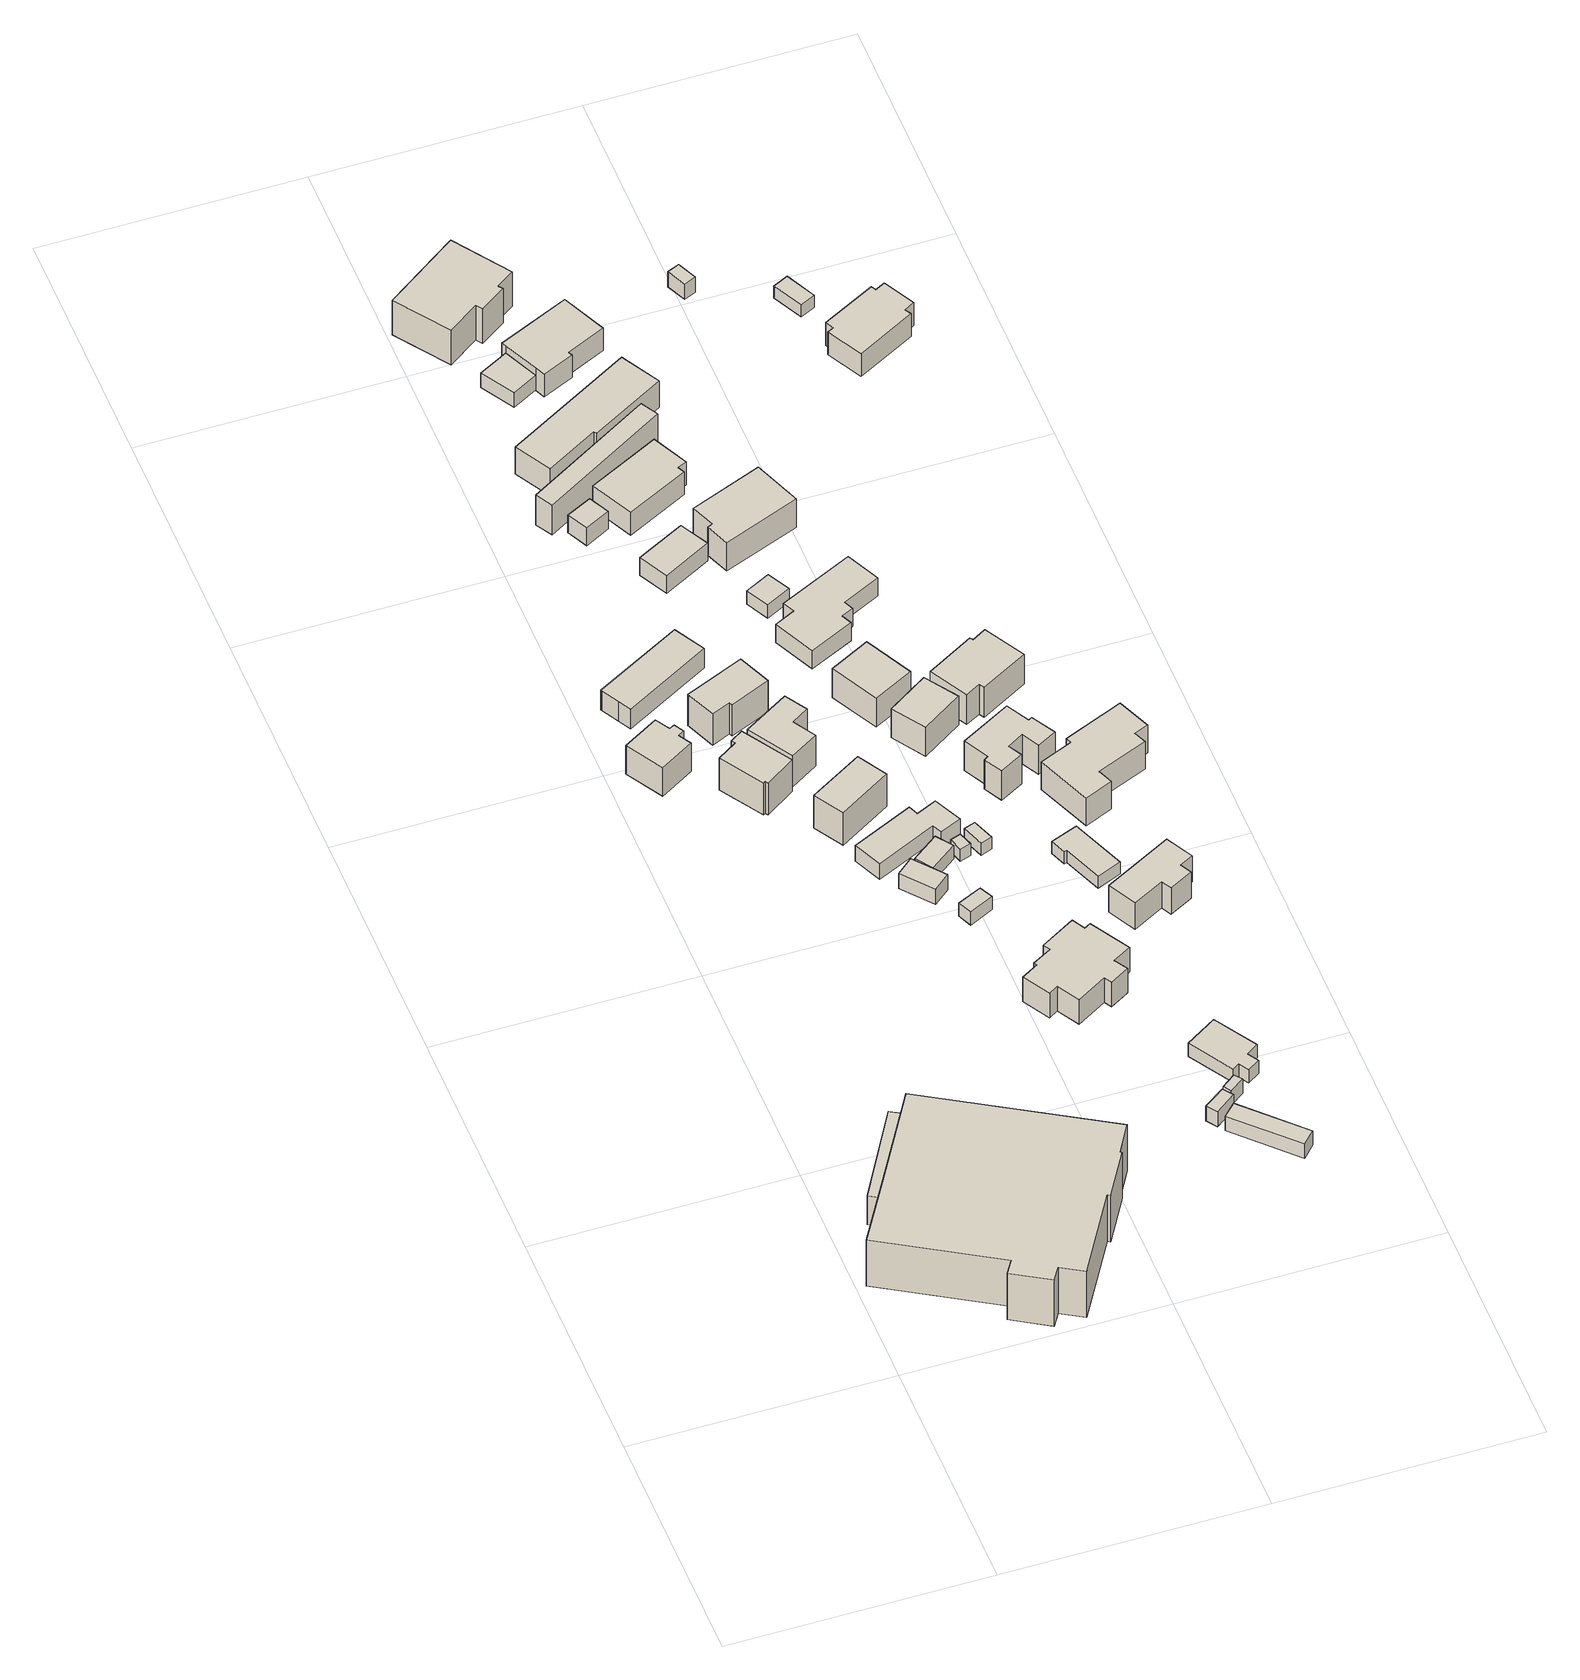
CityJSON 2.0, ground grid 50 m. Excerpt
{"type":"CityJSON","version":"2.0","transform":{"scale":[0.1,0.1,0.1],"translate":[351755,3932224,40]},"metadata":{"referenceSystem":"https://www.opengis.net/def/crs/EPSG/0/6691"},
"CityObjects":{
"building1":{"type":"Building","attributes":{"measuredHeight":9.5,"BuildingIDAttribute.prefecture":"14","BuildingIDAttribute.city":"14153","BuildingDetailAttribute.surveyYear":2015,"BuildingRiverFloodingRiskAttribute.description":"1","BuildingRiverFloodingRiskAttribute.rankOrg":"2","BuildingRiverFloodingRiskAttribute.depth":1.79,"BuildingRiverFloodingRiskAttribute.adminType":"2","BuildingRiverFloodingRiskAttribute.scale":"1","BuildingRiverFloodingRiskAttribute.duration":7.58},"geometry":[{"type":"Solid","lod":"1","boundaries":[[[[0,1,2,3]],[[2,4,5,3]],[[1,6,4,2]],[[0,7,6,1]],[[3,5,7,0]],[[4,6,7,5]]]]}]},
"building2":{"type":"Building","attributes":{"usage":"441","measuredHeight":13,"storeysAboveGround":3,"BuildingIDAttribute.prefecture":"14","BuildingIDAttribute.city":"14153","BuildingDetailAttribute.totalFloorArea":4307.82,"BuildingDetailAttribute.buildingFootprintArea":1435.94,"BuildingDetailAttribute.buildingStructureType":"610","BuildingDetailAttribute.buildingStructureOrgType":"2","BuildingDetailAttribute.orgUsage":"150","BuildingDetailAttribute.surveyYear":2015,"BuildingRiverFloodingRiskAttribute.description":"1","BuildingRiverFloodingRiskAttribute.rankOrg":"2","BuildingRiverFloodingRiskAttribute.depth":1.46,"BuildingRiverFloodingRiskAttribute.adminType":"2","BuildingRiverFloodingRiskAttribute.scale":"1","BuildingRiverFloodingRiskAttribute.duration":5.33},"geometry":[{"type":"Solid","lod":"1","boundaries":[[[[1,0,8,9,10,11,12,13,14,15,16,17,18,19]],[[18,20,21,19]],[[17,22,20,18]],[[16,23,22,17]],[[15,24,23,16]],[[14,25,24,15]],[[13,26,25,14]],[[12,27,26,13]],[[11,28,27,12]],[[10,29,28,11]],[[9,30,29,10]],[[8,31,30,9]],[[0,32,31,8]],[[1,33,32,0]],[[19,21,33,1]],[[20,22,23,24,25,26,27,28,29,30,31,32,33,21]]]]}]},
"building3":{"type":"Building","attributes":{"measuredHeight":5.1,"BuildingIDAttribute.prefecture":"14","BuildingIDAttribute.city":"14153","BuildingDetailAttribute.surveyYear":2015,"BuildingRiverFloodingRiskAttribute.description":"1","BuildingRiverFloodingRiskAttribute.rankOrg":"2","BuildingRiverFloodingRiskAttribute.depth":1.47,"BuildingRiverFloodingRiskAttribute.adminType":"2","BuildingRiverFloodingRiskAttribute.scale":"1","BuildingRiverFloodingRiskAttribute.duration":6.5},"geometry":[{"type":"Solid","lod":"1","boundaries":[[[[34,35,36,37]],[[36,38,39,37]],[[35,40,38,36]],[[34,41,40,35]],[[37,39,41,34]],[[38,40,41,39]]]]}]},
"building4":{"type":"Building","attributes":{"measuredHeight":8.2,"BuildingIDAttribute.prefecture":"14","BuildingIDAttribute.city":"14153","BuildingDetailAttribute.surveyYear":2015,"BuildingRiverFloodingRiskAttribute.description":"1","BuildingRiverFloodingRiskAttribute.rankOrg":"2","BuildingRiverFloodingRiskAttribute.depth":2.39,"BuildingRiverFloodingRiskAttribute.adminType":"2","BuildingRiverFloodingRiskAttribute.scale":"1","BuildingRiverFloodingRiskAttribute.duration":17.42},"geometry":[{"type":"Solid","lod":"1","boundaries":[[[[42,43,44,45,46,47,48,49]],[[48,50,51,49]],[[47,52,50,48]],[[46,53,52,47]],[[45,54,53,46]],[[44,55,54,45]],[[43,56,55,44]],[[42,57,56,43]],[[49,51,57,42]],[[50,52,53,54,55,56,57,51]]]]}]},
"building5":{"type":"Building","attributes":{"measuredHeight":5.8,"BuildingIDAttribute.prefecture":"14","BuildingIDAttribute.city":"14153","BuildingDetailAttribute.surveyYear":2015,"BuildingRiverFloodingRiskAttribute.description":"1","BuildingRiverFloodingRiskAttribute.rankOrg":"2","BuildingRiverFloodingRiskAttribute.depth":2.26,"BuildingRiverFloodingRiskAttribute.adminType":"2","BuildingRiverFloodingRiskAttribute.scale":"1","BuildingRiverFloodingRiskAttribute.duration":14.75},"geometry":[{"type":"Solid","lod":"1","boundaries":[[[[58,59,60,61,62,63]],[[62,64,65,63]],[[61,66,64,62]],[[60,67,66,61]],[[59,68,67,60]],[[58,69,68,59]],[[63,65,69,58]],[[64,66,67,68,69,65]]]]}]},
"building6":{"type":"Building","attributes":{"usage":"413","measuredHeight":8.8,"storeysAboveGround":1,"BuildingIDAttribute.prefecture":"14","BuildingIDAttribute.city":"14153","BuildingDetailAttribute.totalFloorArea":185.69,"BuildingDetailAttribute.buildingFootprintArea":185.69,"BuildingDetailAttribute.buildingStructureType":"601","BuildingDetailAttribute.buildingStructureOrgType":"1","BuildingDetailAttribute.orgUsage":"30","BuildingDetailAttribute.surveyYear":2015,"BuildingRiverFloodingRiskAttribute.description":"1","BuildingRiverFloodingRiskAttribute.rankOrg":"2","BuildingRiverFloodingRiskAttribute.depth":2.08,"BuildingRiverFloodingRiskAttribute.adminType":"2","BuildingRiverFloodingRiskAttribute.scale":"1","BuildingRiverFloodingRiskAttribute.duration":17.42},"geometry":[{"type":"Solid","lod":"1","boundaries":[[[[70,71,72,73,74,75,76,77]],[[76,78,79,77]],[[75,80,78,76]],[[74,81,80,75]],[[73,82,81,74]],[[72,83,82,73]],[[71,84,83,72]],[[70,85,84,71]],[[77,79,85,70]],[[78,80,81,82,83,84,85,79]]]]}]},
"building7":{"type":"Building","attributes":{"measuredHeight":8.9,"BuildingIDAttribute.prefecture":"14","BuildingIDAttribute.city":"14153","BuildingDetailAttribute.surveyYear":2015,"BuildingRiverFloodingRiskAttribute.description":"1","BuildingRiverFloodingRiskAttribute.rankOrg":"2","BuildingRiverFloodingRiskAttribute.depth":2.34,"BuildingRiverFloodingRiskAttribute.adminType":"2","BuildingRiverFloodingRiskAttribute.scale":"1","BuildingRiverFloodingRiskAttribute.duration":17.42},"geometry":[{"type":"Solid","lod":"1","boundaries":[[[[86,87,88,89,90,91]],[[90,92,93,91]],[[89,94,92,90]],[[88,95,94,89]],[[87,96,95,88]],[[86,97,96,87]],[[91,93,97,86]],[[92,94,95,96,97,93]]]]}]},
"building8":{"type":"Building","attributes":{"measuredHeight":8.8,"BuildingIDAttribute.prefecture":"14","BuildingIDAttribute.city":"14153","BuildingDetailAttribute.surveyYear":2015,"BuildingRiverFloodingRiskAttribute.description":"1","BuildingRiverFloodingRiskAttribute.rankOrg":"2","BuildingRiverFloodingRiskAttribute.depth":2,"BuildingRiverFloodingRiskAttribute.adminType":"2","BuildingRiverFloodingRiskAttribute.scale":"1","BuildingRiverFloodingRiskAttribute.duration":14.08},"geometry":[{"type":"Solid","lod":"1","boundaries":[[[[98,99,100,101,102,103]],[[102,104,105,103]],[[101,106,104,102]],[[100,107,106,101]],[[99,108,107,100]],[[98,109,108,99]],[[103,105,109,98]],[[104,106,107,108,109,105]]]]}]},
"building9":{"type":"Building","attributes":{"usage":"411","measuredHeight":9.6,"storeysAboveGround":2,"BuildingIDAttribute.prefecture":"14","BuildingIDAttribute.city":"14153","BuildingDetailAttribute.totalFloorArea":144.14,"BuildingDetailAttribute.buildingFootprintArea":72.07,"BuildingDetailAttribute.buildingStructureType":"601","BuildingDetailAttribute.buildingStructureOrgType":"1","BuildingDetailAttribute.orgUsage":"10","BuildingDetailAttribute.surveyYear":2015,"BuildingRiverFloodingRiskAttribute.description":"1","BuildingRiverFloodingRiskAttribute.rankOrg":"2","BuildingRiverFloodingRiskAttribute.depth":2.12,"BuildingRiverFloodingRiskAttribute.adminType":"2","BuildingRiverFloodingRiskAttribute.scale":"1","BuildingRiverFloodingRiskAttribute.duration":18.17},"geometry":[{"type":"Solid","lod":"1","boundaries":[[[[110,111,112,113]],[[112,114,115,113]],[[111,116,114,112]],[[110,117,116,111]],[[113,115,117,110]],[[114,116,117,115]]]]}]},
"building10":{"type":"Building","attributes":{"measuredHeight":4.4,"BuildingIDAttribute.prefecture":"14","BuildingIDAttribute.city":"14153","BuildingDetailAttribute.surveyYear":2015,"BuildingRiverFloodingRiskAttribute.description":"1","BuildingRiverFloodingRiskAttribute.rankOrg":"2","BuildingRiverFloodingRiskAttribute.depth":2.48,"BuildingRiverFloodingRiskAttribute.adminType":"2","BuildingRiverFloodingRiskAttribute.scale":"1","BuildingRiverFloodingRiskAttribute.duration":12.42},"geometry":[{"type":"Solid","lod":"1","boundaries":[[[[118,119,120,121]],[[120,122,123,121]],[[119,124,122,120]],[[118,125,124,119]],[[121,123,125,118]],[[122,124,125,123]]]]}]},
"building11":{"type":"Building","attributes":{"usage":"411","measuredHeight":4.4,"storeysAboveGround":2,"BuildingIDAttribute.prefecture":"14","BuildingIDAttribute.city":"14153","BuildingDetailAttribute.totalFloorArea":175.88,"BuildingDetailAttribute.buildingFootprintArea":87.94,"BuildingDetailAttribute.buildingStructureType":"601","BuildingDetailAttribute.buildingStructureOrgType":"1","BuildingDetailAttribute.orgUsage":"10","BuildingDetailAttribute.surveyYear":2015,"BuildingRiverFloodingRiskAttribute.description":"1","BuildingRiverFloodingRiskAttribute.rankOrg":"2","BuildingRiverFloodingRiskAttribute.depth":2.22,"BuildingRiverFloodingRiskAttribute.adminType":"2","BuildingRiverFloodingRiskAttribute.scale":"1","BuildingRiverFloodingRiskAttribute.duration":18.17},"geometry":[{"type":"Solid","lod":"1","boundaries":[[[[126,127,128,129,130,131,132,133]],[[132,134,135,133]],[[131,136,134,132]],[[130,137,136,131]],[[129,138,137,130]],[[128,139,138,129]],[[127,140,139,128]],[[126,141,140,127]],[[133,135,141,126]],[[134,136,137,138,139,140,141,135]]]]}]},
"building12":{"type":"Building","attributes":{"usage":"411","measuredHeight":4.8,"storeysAboveGround":2,"BuildingIDAttribute.prefecture":"14","BuildingIDAttribute.city":"14153","BuildingDetailAttribute.totalFloorArea":40.15,"BuildingDetailAttribute.buildingFootprintArea":20.07,"BuildingDetailAttribute.buildingStructureType":"601","BuildingDetailAttribute.buildingStructureOrgType":"1","BuildingDetailAttribute.orgUsage":"10","BuildingDetailAttribute.surveyYear":2015,"BuildingRiverFloodingRiskAttribute.description":"1","BuildingRiverFloodingRiskAttribute.rankOrg":"2","BuildingRiverFloodingRiskAttribute.depth":2.39,"BuildingRiverFloodingRiskAttribute.adminType":"2","BuildingRiverFloodingRiskAttribute.scale":"1","BuildingRiverFloodingRiskAttribute.duration":13.17},"geometry":[{"type":"Solid","lod":"1","boundaries":[[[[142,143,144,145]],[[144,146,147,145]],[[143,148,146,144]],[[142,149,148,143]],[[145,147,149,142]],[[146,148,149,147]]]]}]},
"building13":{"type":"Building","attributes":{"measuredHeight":3.5,"BuildingIDAttribute.prefecture":"14","BuildingIDAttribute.city":"14153","BuildingDetailAttribute.surveyYear":2015,"BuildingRiverFloodingRiskAttribute.description":"1","BuildingRiverFloodingRiskAttribute.rankOrg":"2","BuildingRiverFloodingRiskAttribute.depth":2.49,"BuildingRiverFloodingRiskAttribute.adminType":"2","BuildingRiverFloodingRiskAttribute.scale":"1","BuildingRiverFloodingRiskAttribute.duration":12.42},"geometry":[{"type":"Solid","lod":"1","boundaries":[[[[150,151,152,153]],[[152,154,155,153]],[[151,156,154,152]],[[150,157,156,151]],[[153,155,157,150]],[[154,156,157,155]]]]}]},
"building14":{"type":"Building","attributes":{"usage":"411","measuredHeight":4,"storeysAboveGround":1,"BuildingIDAttribute.prefecture":"14","BuildingIDAttribute.city":"14153","BuildingDetailAttribute.totalFloorArea":55.18,"BuildingDetailAttribute.buildingFootprintArea":55.18,"BuildingDetailAttribute.buildingStructureType":"610","BuildingDetailAttribute.buildingStructureOrgType":"2","BuildingDetailAttribute.orgUsage":"10","BuildingDetailAttribute.surveyYear":2015,"BuildingRiverFloodingRiskAttribute.description":"1","BuildingRiverFloodingRiskAttribute.rankOrg":"2","BuildingRiverFloodingRiskAttribute.depth":2.2,"BuildingRiverFloodingRiskAttribute.adminType":"2","BuildingRiverFloodingRiskAttribute.scale":"1","BuildingRiverFloodingRiskAttribute.duration":18.17},"geometry":[{"type":"Solid","lod":"1","boundaries":[[[[158,159,160,161]],[[160,162,163,161]],[[159,164,162,160]],[[158,165,164,159]],[[161,163,165,158]],[[162,164,165,163]]]]}]},
"building15":{"type":"Building","attributes":{"usage":"411","measuredHeight":7.8,"storeysAboveGround":1,"BuildingIDAttribute.prefecture":"14","BuildingIDAttribute.city":"14153","BuildingDetailAttribute.totalFloorArea":195.37,"BuildingDetailAttribute.buildingFootprintArea":195.37,"BuildingDetailAttribute.buildingStructureType":"601","BuildingDetailAttribute.buildingStructureOrgType":"1","BuildingDetailAttribute.orgUsage":"10","BuildingDetailAttribute.surveyYear":2015,"BuildingRiverFloodingRiskAttribute.description":"1","BuildingRiverFloodingRiskAttribute.rankOrg":"2","BuildingRiverFloodingRiskAttribute.depth":1.9,"BuildingRiverFloodingRiskAttribute.adminType":"2","BuildingRiverFloodingRiskAttribute.scale":"1","BuildingRiverFloodingRiskAttribute.duration":11.33},"geometry":[{"type":"Solid","lod":"1","boundaries":[[[[166,167,168,169,170,171,172,173,174,175,176,177,178,179,180,181]],[[180,182,183,181]],[[179,184,182,180]],[[178,185,184,179]],[[177,186,185,178]],[[176,187,186,177]],[[175,188,187,176]],[[174,189,188,175]],[[173,190,189,174]],[[172,191,190,173]],[[171,192,191,172]],[[170,193,192,171]],[[169,194,193,170]],[[168,195,194,169]],[[167,196,195,168]],[[166,197,196,167]],[[181,183,197,166]],[[182,184,185,186,187,188,189,190,191,192,193,194,195,196,197,183]]]]}]},
"building16":{"type":"Building","attributes":{"measuredHeight":4.4,"BuildingIDAttribute.prefecture":"14","BuildingIDAttribute.city":"14153","BuildingDetailAttribute.surveyYear":2015,"BuildingRiverFloodingRiskAttribute.description":"1","BuildingRiverFloodingRiskAttribute.rankOrg":"2","BuildingRiverFloodingRiskAttribute.depth":1.99,"BuildingRiverFloodingRiskAttribute.adminType":"2","BuildingRiverFloodingRiskAttribute.scale":"1","BuildingRiverFloodingRiskAttribute.duration":6.33},"geometry":[{"type":"Solid","lod":"1","boundaries":[[[[198,199,200,201]],[[200,202,203,201]],[[199,204,202,200]],[[198,205,204,199]],[[201,203,205,198]],[[202,204,205,203]]]]}]},
"building17":{"type":"Building","attributes":{"BuildingIDAttribute.prefecture":"14","BuildingIDAttribute.city":"14153","BuildingDetailAttribute.surveyYear":2015,"BuildingRiverFloodingRiskAttribute.description":"1","BuildingRiverFloodingRiskAttribute.rankOrg":"2","BuildingRiverFloodingRiskAttribute.depth":2.16,"BuildingRiverFloodingRiskAttribute.adminType":"2","BuildingRiverFloodingRiskAttribute.scale":"1","BuildingRiverFloodingRiskAttribute.duration":18.17},"geometry":[{"type":"Solid","lod":"1","boundaries":[[[[206,207,208,209]],[[208,210,211,209]],[[207,212,210,208]],[[206,213,212,207]],[[209,211,213,206]],[[210,212,213,211]]]]}]},
"building18":{"type":"Building","attributes":{"usage":"411","measuredHeight":4.9,"storeysAboveGround":2,"BuildingIDAttribute.prefecture":"14","BuildingIDAttribute.city":"14153","BuildingDetailAttribute.totalFloorArea":110.45,"BuildingDetailAttribute.buildingFootprintArea":55.23,"BuildingDetailAttribute.buildingStructureType":"601","BuildingDetailAttribute.buildingStructureOrgType":"1","BuildingDetailAttribute.orgUsage":"10","BuildingDetailAttribute.surveyYear":2015,"BuildingRiverFloodingRiskAttribute.description":"1","BuildingRiverFloodingRiskAttribute.rankOrg":"2","BuildingRiverFloodingRiskAttribute.depth":2.21,"BuildingRiverFloodingRiskAttribute.adminType":"2","BuildingRiverFloodingRiskAttribute.scale":"1","BuildingRiverFloodingRiskAttribute.duration":13.42},"geometry":[{"type":"Solid","lod":"1","boundaries":[[[[214,215,216,217]],[[216,218,219,217]],[[215,220,218,216]],[[214,221,220,215]],[[217,219,221,214]],[[218,220,221,219]]]]}]},
"building19":{"type":"Building","attributes":{"usage":"411","measuredHeight":7.9,"storeysAboveGround":1,"BuildingIDAttribute.prefecture":"14","BuildingIDAttribute.city":"14153","BuildingDetailAttribute.totalFloorArea":106.05,"BuildingDetailAttribute.buildingFootprintArea":106.05,"BuildingDetailAttribute.buildingStructureType":"601","BuildingDetailAttribute.buildingStructureOrgType":"1","BuildingDetailAttribute.orgUsage":"10","BuildingDetailAttribute.surveyYear":2015,"BuildingRiverFloodingRiskAttribute.description":"1","BuildingRiverFloodingRiskAttribute.rankOrg":"2","BuildingRiverFloodingRiskAttribute.depth":2.12,"BuildingRiverFloodingRiskAttribute.adminType":"2","BuildingRiverFloodingRiskAttribute.scale":"1","BuildingRiverFloodingRiskAttribute.duration":13.17},"geometry":[{"type":"Solid","lod":"1","boundaries":[[[[222,223,224,225]],[[224,226,227,225]],[[223,228,226,224]],[[222,229,228,223]],[[225,227,229,222]],[[226,228,229,227]]]]}]},
"building20":{"type":"Building","attributes":{"usage":"415","measuredHeight":4.7,"storeysAboveGround":2,"BuildingIDAttribute.prefecture":"14","BuildingIDAttribute.city":"14153","BuildingDetailAttribute.totalFloorArea":74.45,"BuildingDetailAttribute.buildingFootprintArea":37.23,"BuildingDetailAttribute.buildingStructureType":"601","BuildingDetailAttribute.buildingStructureOrgType":"1","BuildingDetailAttribute.orgUsage":"50","BuildingDetailAttribute.surveyYear":2015,"BuildingRiverFloodingRiskAttribute.description":"1","BuildingRiverFloodingRiskAttribute.rankOrg":"2","BuildingRiverFloodingRiskAttribute.depth":1.96,"BuildingRiverFloodingRiskAttribute.adminType":"2","BuildingRiverFloodingRiskAttribute.scale":"1","BuildingRiverFloodingRiskAttribute.duration":11.92},"geometry":[{"type":"Solid","lod":"1","boundaries":[[[[230,231,232,233]],[[232,234,235,233]],[[231,236,234,232]],[[230,237,236,231]],[[233,235,237,230]],[[234,236,237,235]]]]}]},
"building21":{"type":"Building","attributes":{"measuredHeight":4,"BuildingIDAttribute.prefecture":"14","BuildingIDAttribute.city":"14153","BuildingDetailAttribute.surveyYear":2015,"BuildingRiverFloodingRiskAttribute.description":"1","BuildingRiverFloodingRiskAttribute.rankOrg":"2","BuildingRiverFloodingRiskAttribute.depth":1.78,"BuildingRiverFloodingRiskAttribute.adminType":"2","BuildingRiverFloodingRiskAttribute.scale":"1","BuildingRiverFloodingRiskAttribute.duration":6.33},"geometry":[{"type":"Solid","lod":"1","boundaries":[[[[238,239,240,241]],[[240,242,243,241]],[[239,244,242,240]],[[238,245,244,239]],[[241,243,245,238]],[[242,244,245,243]]]]}]},
"building22":{"type":"Building","attributes":{"measuredHeight":3.9,"BuildingIDAttribute.prefecture":"14","BuildingIDAttribute.city":"14153","BuildingDetailAttribute.surveyYear":2015,"BuildingRiverFloodingRiskAttribute.description":"1","BuildingRiverFloodingRiskAttribute.rankOrg":"2","BuildingRiverFloodingRiskAttribute.depth":2.04,"BuildingRiverFloodingRiskAttribute.adminType":"2","BuildingRiverFloodingRiskAttribute.scale":"1","BuildingRiverFloodingRiskAttribute.duration":6.33},"geometry":[{"type":"Solid","lod":"1","boundaries":[[[[246,247,248,249]],[[248,250,251,249]],[[247,252,250,248]],[[246,253,252,247]],[[249,251,253,246]],[[250,252,253,251]]]]}]},
"building23":{"type":"Building","attributes":{"BuildingIDAttribute.prefecture":"14","BuildingIDAttribute.city":"14153","BuildingDetailAttribute.surveyYear":2015,"BuildingRiverFloodingRiskAttribute.description":"1","BuildingRiverFloodingRiskAttribute.rankOrg":"2","BuildingRiverFloodingRiskAttribute.depth":2.16,"BuildingRiverFloodingRiskAttribute.adminType":"2","BuildingRiverFloodingRiskAttribute.scale":"1","BuildingRiverFloodingRiskAttribute.duration":18.17},"geometry":[{"type":"Solid","lod":"1","boundaries":[[[[254,255,256,257]],[[256,258,259,257]],[[255,260,258,256]],[[254,261,260,255]],[[257,259,261,254]],[[258,260,261,259]]]]}]},
"building24":{"type":"Building","attributes":{"usage":"411","measuredHeight":11.3,"storeysAboveGround":2,"BuildingIDAttribute.prefecture":"14","BuildingIDAttribute.city":"14153","BuildingDetailAttribute.totalFloorArea":379.7,"BuildingDetailAttribute.buildingFootprintArea":189.85,"BuildingDetailAttribute.buildingStructureType":"601","BuildingDetailAttribute.buildingStructureOrgType":"1","BuildingDetailAttribute.orgUsage":"10","BuildingDetailAttribute.surveyYear":2015,"BuildingRiverFloodingRiskAttribute.description":"1","BuildingRiverFloodingRiskAttribute.rankOrg":"2","BuildingRiverFloodingRiskAttribute.depth":1.53,"BuildingRiverFloodingRiskAttribute.adminType":"2","BuildingRiverFloodingRiskAttribute.scale":"1","BuildingRiverFloodingRiskAttribute.duration":9.58},"geometry":[{"type":"Solid","lod":"1","boundaries":[[[[262,263,264,265,266,267,268,269]],[[268,270,271,269]],[[267,272,270,268]],[[266,273,272,267]],[[265,274,273,266]],[[264,275,274,265]],[[263,276,275,264]],[[262,277,276,263]],[[269,271,277,262]],[[270,272,273,274,275,276,277,271]]]]}]},
"building25":{"type":"Building","attributes":{"usage":"411","measuredHeight":6.7,"storeysAboveGround":2,"BuildingIDAttribute.prefecture":"14","BuildingIDAttribute.city":"14153","BuildingDetailAttribute.totalFloorArea":226.34,"BuildingDetailAttribute.buildingFootprintArea":113.17,"BuildingDetailAttribute.buildingStructureType":"601","BuildingDetailAttribute.buildingStructureOrgType":"1","BuildingDetailAttribute.orgUsage":"10","BuildingDetailAttribute.surveyYear":2015,"BuildingRiverFloodingRiskAttribute.description":"1","BuildingRiverFloodingRiskAttribute.rankOrg":"2","BuildingRiverFloodingRiskAttribute.depth":2.2,"BuildingRiverFloodingRiskAttribute.adminType":"2","BuildingRiverFloodingRiskAttribute.scale":"1","BuildingRiverFloodingRiskAttribute.duration":13.17},"geometry":[{"type":"Solid","lod":"1","boundaries":[[[[278,279,280,281,282,283]],[[282,284,285,283]],[[281,286,284,282]],[[280,287,286,281]],[[279,288,287,280]],[[278,289,288,279]],[[283,285,289,278]],[[284,286,287,288,289,285]]]]}]},
"building26":{"type":"Building","attributes":{"usage":"411","measuredHeight":7.4,"storeysAboveGround":2,"BuildingIDAttribute.prefecture":"14","BuildingIDAttribute.city":"14153","BuildingDetailAttribute.totalFloorArea":388.9,"BuildingDetailAttribute.buildingFootprintArea":194.45,"BuildingDetailAttribute.buildingStructureType":"601","BuildingDetailAttribute.buildingStructureOrgType":"1","BuildingDetailAttribute.orgUsage":"10","BuildingDetailAttribute.surveyYear":2015,"BuildingRiverFloodingRiskAttribute.description":"1","BuildingRiverFloodingRiskAttribute.rankOrg":"2","BuildingRiverFloodingRiskAttribute.depth":2.09,"BuildingRiverFloodingRiskAttribute.adminType":"2","BuildingRiverFloodingRiskAttribute.scale":"1","BuildingRiverFloodingRiskAttribute.duration":13.17},"geometry":[{"type":"Solid","lod":"1","boundaries":[[[[290,291,292,293,294,295]],[[294,296,297,295]],[[293,298,296,294]],[[292,299,298,293]],[[291,300,299,292]],[[290,301,300,291]],[[295,297,301,290]],[[296,298,299,300,301,297]]]]}]},
"building27":{"type":"Building","attributes":{"usage":"411","measuredHeight":4.1,"storeysAboveGround":1,"BuildingIDAttribute.prefecture":"14","BuildingIDAttribute.city":"14153","BuildingDetailAttribute.totalFloorArea":75.17,"BuildingDetailAttribute.buildingFootprintArea":75.17,"BuildingDetailAttribute.buildingStructureType":"601","BuildingDetailAttribute.buildingStructureOrgType":"1","BuildingDetailAttribute.orgUsage":"10","BuildingDetailAttribute.surveyYear":2015,"BuildingRiverFloodingRiskAttribute.description":"1","BuildingRiverFloodingRiskAttribute.rankOrg":"2","BuildingRiverFloodingRiskAttribute.depth":2.05,"BuildingRiverFloodingRiskAttribute.adminType":"2","BuildingRiverFloodingRiskAttribute.scale":"1","BuildingRiverFloodingRiskAttribute.duration":6.33},"geometry":[{"type":"Solid","lod":"1","boundaries":[[[[302,303,304,305,306,307,308,309]],[[308,310,311,309]],[[307,312,310,308]],[[306,313,312,307]],[[305,314,313,306]],[[304,315,314,305]],[[303,316,315,304]],[[302,317,316,303]],[[309,311,317,302]],[[310,312,313,314,315,316,317,311]]]]}]},
"building28":{"type":"Building","attributes":{"measuredHeight":3.5,"BuildingIDAttribute.prefecture":"14","BuildingIDAttribute.city":"14153","BuildingDetailAttribute.surveyYear":2015,"BuildingRiverFloodingRiskAttribute.description":"1","BuildingRiverFloodingRiskAttribute.rankOrg":"2","BuildingRiverFloodingRiskAttribute.depth":1.89,"BuildingRiverFloodingRiskAttribute.adminType":"2","BuildingRiverFloodingRiskAttribute.scale":"1","BuildingRiverFloodingRiskAttribute.duration":9.83},"geometry":[{"type":"Solid","lod":"1","boundaries":[[[[318,319,320,321]],[[320,322,323,321]],[[319,324,322,320]],[[318,325,324,319]],[[321,323,325,318]],[[322,324,325,323]]]]}]},
"building29":{"type":"Building","attributes":{"usage":"411","measuredHeight":8.5,"storeysAboveGround":2,"BuildingIDAttribute.prefecture":"14","BuildingIDAttribute.city":"14153","BuildingDetailAttribute.totalFloorArea":150.3,"BuildingDetailAttribute.buildingFootprintArea":75.15,"BuildingDetailAttribute.buildingStructureType":"601","BuildingDetailAttribute.buildingStructureOrgType":"1","BuildingDetailAttribute.orgUsage":"10","BuildingDetailAttribute.surveyYear":2015,"BuildingRiverFloodingRiskAttribute.description":"1","BuildingRiverFloodingRiskAttribute.rankOrg":"2","BuildingRiverFloodingRiskAttribute.depth":2.03,"BuildingRiverFloodingRiskAttribute.adminType":"2","BuildingRiverFloodingRiskAttribute.scale":"1","BuildingRiverFloodingRiskAttribute.duration":14.08},"geometry":[{"type":"Solid","lod":"1","boundaries":[[[[326,327,328,329]],[[328,330,331,329]],[[327,332,330,328]],[[326,333,332,327]],[[329,331,333,326]],[[330,332,333,331]]]]}]},
"building30":{"type":"Building","attributes":{"usage":"411","measuredHeight":7.6,"storeysAboveGround":1,"BuildingIDAttribute.prefecture":"14","BuildingIDAttribute.city":"14153","BuildingDetailAttribute.totalFloorArea":69.26,"BuildingDetailAttribute.buildingFootprintArea":69.26,"BuildingDetailAttribute.buildingStructureType":"601","BuildingDetailAttribute.buildingStructureOrgType":"1","BuildingDetailAttribute.orgUsage":"10","BuildingDetailAttribute.surveyYear":2015,"BuildingRiverFloodingRiskAttribute.description":"1","BuildingRiverFloodingRiskAttribute.rankOrg":"2","BuildingRiverFloodingRiskAttribute.depth":1.71,"BuildingRiverFloodingRiskAttribute.adminType":"2","BuildingRiverFloodingRiskAttribute.scale":"1","BuildingRiverFloodingRiskAttribute.duration":14.08},"geometry":[{"type":"Solid","lod":"1","boundaries":[[[[334,335,336,337]],[[336,338,339,337]],[[335,340,338,336]],[[334,341,340,335]],[[337,339,341,334]],[[338,340,341,339]]]]}]},
"building31":{"type":"Building","attributes":{"usage":"415","measuredHeight":8.4,"storeysAboveGround":2,"BuildingIDAttribute.prefecture":"14","BuildingIDAttribute.city":"14153","BuildingDetailAttribute.totalFloorArea":247.24,"BuildingDetailAttribute.buildingFootprintArea":123.62,"BuildingDetailAttribute.buildingStructureType":"601","BuildingDetailAttribute.buildingStructureOrgType":"1","BuildingDetailAttribute.orgUsage":"50","BuildingDetailAttribute.surveyYear":2015,"BuildingRiverFloodingRiskAttribute.description":"1","BuildingRiverFloodingRiskAttribute.rankOrg":"2","BuildingRiverFloodingRiskAttribute.depth":1.97,"BuildingRiverFloodingRiskAttribute.adminType":"2","BuildingRiverFloodingRiskAttribute.scale":"1","BuildingRiverFloodingRiskAttribute.duration":11.92},"geometry":[{"type":"Solid","lod":"1","boundaries":[[[[342,343,344,345,346,347,348,349]],[[348,350,351,349]],[[347,352,350,348]],[[346,353,352,347]],[[345,354,353,346]],[[344,355,354,345]],[[343,356,355,344]],[[342,357,356,343]],[[349,351,357,342]],[[350,352,353,354,355,356,357,351]]]]}]},
"building32":{"type":"Building","attributes":{"usage":"411","measuredHeight":8,"storeysAboveGround":2,"BuildingIDAttribute.prefecture":"14","BuildingIDAttribute.city":"14153","BuildingDetailAttribute.totalFloorArea":300.3,"BuildingDetailAttribute.buildingFootprintArea":150.15,"BuildingDetailAttribute.buildingStructureType":"601","BuildingDetailAttribute.buildingStructureOrgType":"1","BuildingDetailAttribute.orgUsage":"10","BuildingDetailAttribute.surveyYear":2015,"BuildingRiverFloodingRiskAttribute.description":"1","BuildingRiverFloodingRiskAttribute.rankOrg":"2","BuildingRiverFloodingRiskAttribute.depth":1.8,"BuildingRiverFloodingRiskAttribute.adminType":"2","BuildingRiverFloodingRiskAttribute.scale":"1","BuildingRiverFloodingRiskAttribute.duration":9.83},"geometry":[{"type":"Solid","lod":"1","boundaries":[[[[358,359,360,361,362,363,364,365,366,367]],[[366,368,369,367]],[[365,370,368,366]],[[364,371,370,365]],[[363,372,371,364]],[[362,373,372,363]],[[361,374,373,362]],[[360,375,374,361]],[[359,376,375,360]],[[358,377,376,359]],[[367,369,377,358]],[[368,370,371,372,373,374,375,376,377,369]]]]}]},
"building33":{"type":"Building","attributes":{"usage":"411","measuredHeight":8.3,"storeysAboveGround":2,"BuildingIDAttribute.prefecture":"14","BuildingIDAttribute.city":"14153","BuildingDetailAttribute.totalFloorArea":257.16,"BuildingDetailAttribute.buildingFootprintArea":128.58,"BuildingDetailAttribute.buildingStructureType":"601","BuildingDetailAttribute.buildingStructureOrgType":"1","BuildingDetailAttribute.orgUsage":"10","BuildingDetailAttribute.surveyYear":2015,"BuildingRiverFloodingRiskAttribute.description":"1","BuildingRiverFloodingRiskAttribute.rankOrg":"2","BuildingRiverFloodingRiskAttribute.depth":2,"BuildingRiverFloodingRiskAttribute.adminType":"2","BuildingRiverFloodingRiskAttribute.scale":"1","BuildingRiverFloodingRiskAttribute.duration":11.75},"geometry":[{"type":"Solid","lod":"1","boundaries":[[[[378,379,380,381,382,383]],[[382,384,385,383]],[[381,386,384,382]],[[380,387,386,381]],[[379,388,387,380]],[[378,389,388,379]],[[383,385,389,378]],[[384,386,387,388,389,385]]]]}]},
"building34":{"type":"Building","attributes":{"usage":"411","storeysAboveGround":1,"BuildingIDAttribute.prefecture":"14","BuildingIDAttribute.city":"14153","BuildingDetailAttribute.totalFloorArea":46.33,"BuildingDetailAttribute.buildingFootprintArea":46.33,"BuildingDetailAttribute.buildingStructureType":"601","BuildingDetailAttribute.buildingStructureOrgType":"1","BuildingDetailAttribute.orgUsage":"10","BuildingDetailAttribute.surveyYear":2015,"BuildingRiverFloodingRiskAttribute.description":"1","BuildingRiverFloodingRiskAttribute.rankOrg":"2","BuildingRiverFloodingRiskAttribute.depth":2.13,"BuildingRiverFloodingRiskAttribute.adminType":"2","BuildingRiverFloodingRiskAttribute.scale":"1","BuildingRiverFloodingRiskAttribute.duration":9.92},"geometry":[{"type":"Solid","lod":"1","boundaries":[[[[390,391,392,393,394,395]],[[394,396,397,395]],[[393,398,396,394]],[[392,399,398,393]],[[391,400,399,392]],[[390,401,400,391]],[[395,397,401,390]],[[396,398,399,400,401,397]]]]}]},
"building35":{"type":"Building","attributes":{"usage":"411","measuredHeight":7.8,"storeysAboveGround":2,"BuildingIDAttribute.prefecture":"14","BuildingIDAttribute.city":"14153","BuildingDetailAttribute.totalFloorArea":220.25,"BuildingDetailAttribute.buildingFootprintArea":110.13,"BuildingDetailAttribute.buildingStructureType":"601","BuildingDetailAttribute.buildingStructureOrgType":"1","BuildingDetailAttribute.orgUsage":"10","BuildingDetailAttribute.surveyYear":2015,"BuildingRiverFloodingRiskAttribute.description":"1","BuildingRiverFloodingRiskAttribute.rankOrg":"2","BuildingRiverFloodingRiskAttribute.depth":1.62,"BuildingRiverFloodingRiskAttribute.adminType":"2","BuildingRiverFloodingRiskAttribute.scale":"1","BuildingRiverFloodingRiskAttribute.duration":14.25},"geometry":[{"type":"Solid","lod":"1","boundaries":[[[[402,403,404,405,406,407,408,409,410,411,412,413]],[[412,414,415,413]],[[411,416,414,412]],[[410,417,416,411]],[[409,418,417,410]],[[408,419,418,409]],[[407,420,419,408]],[[406,421,420,407]],[[405,422,421,406]],[[404,423,422,405]],[[403,424,423,404]],[[402,425,424,403]],[[413,415,425,402]],[[414,416,417,418,419,420,421,422,423,424,425,415]]]]}]},
"building36":{"type":"Building","attributes":{"usage":"411","measuredHeight":7.4,"storeysAboveGround":2,"BuildingIDAttribute.prefecture":"14","BuildingIDAttribute.city":"14153","BuildingDetailAttribute.totalFloorArea":170.78,"BuildingDetailAttribute.buildingFootprintArea":85.39,"BuildingDetailAttribute.buildingStructureType":"601","BuildingDetailAttribute.buildingStructureOrgType":"1","BuildingDetailAttribute.orgUsage":"10","BuildingDetailAttribute.surveyYear":2015,"BuildingRiverFloodingRiskAttribute.description":"1","BuildingRiverFloodingRiskAttribute.rankOrg":"2","BuildingRiverFloodingRiskAttribute.depth":2.15,"BuildingRiverFloodingRiskAttribute.adminType":"2","BuildingRiverFloodingRiskAttribute.scale":"1","BuildingRiverFloodingRiskAttribute.duration":9.92},"geometry":[{"type":"Solid","lod":"1","boundaries":[[[[426,427,428,429,430,431,432,433]],[[432,434,435,433]],[[431,436,434,432]],[[430,437,436,431]],[[429,438,437,430]],[[428,439,438,429]],[[427,440,439,428]],[[426,441,440,427]],[[433,435,441,426]],[[434,436,437,438,439,440,441,435]]]]}]},
"building37":{"type":"Building","attributes":{"usage":"411","measuredHeight":8.8,"storeysAboveGround":1,"BuildingIDAttribute.prefecture":"14","BuildingIDAttribute.city":"14153","BuildingDetailAttribute.totalFloorArea":124.73,"BuildingDetailAttribute.buildingFootprintArea":124.73,"BuildingDetailAttribute.buildingStructureType":"601","BuildingDetailAttribute.buildingStructureOrgType":"1","BuildingDetailAttribute.orgUsage":"10","BuildingDetailAttribute.surveyYear":2015,"BuildingRiverFloodingRiskAttribute.description":"1","BuildingRiverFloodingRiskAttribute.rankOrg":"2","BuildingRiverFloodingRiskAttribute.depth":1.67,"BuildingRiverFloodingRiskAttribute.adminType":"2","BuildingRiverFloodingRiskAttribute.scale":"1","BuildingRiverFloodingRiskAttribute.duration":11.17},"geometry":[{"type":"Solid","lod":"1","boundaries":[[[[442,443,444,445,446,447,448,449]],[[448,450,451,449]],[[447,452,450,448]],[[446,453,452,447]],[[445,454,453,446]],[[444,455,454,445]],[[443,456,455,444]],[[442,457,456,443]],[[449,451,457,442]],[[450,452,453,454,455,456,457,451]]]]}]},
"building38":{"type":"Building","attributes":{"usage":"411","measuredHeight":8.1,"storeysAboveGround":2,"BuildingIDAttribute.prefecture":"14","BuildingIDAttribute.city":"14153","BuildingDetailAttribute.totalFloorArea":314.93,"BuildingDetailAttribute.buildingFootprintArea":157.47,"BuildingDetailAttribute.buildingStructureType":"601","BuildingDetailAttribute.buildingStructureOrgType":"1","BuildingDetailAttribute.orgUsage":"10","BuildingDetailAttribute.surveyYear":2015,"BuildingRiverFloodingRiskAttribute.description":"1","BuildingRiverFloodingRiskAttribute.rankOrg":"2","BuildingRiverFloodingRiskAttribute.depth":2,"BuildingRiverFloodingRiskAttribute.adminType":"2","BuildingRiverFloodingRiskAttribute.scale":"1","BuildingRiverFloodingRiskAttribute.duration":14.25},"geometry":[{"type":"Solid","lod":"1","boundaries":[[[[458,459,460,461,462,463,464,465,466,467]],[[466,468,469,467]],[[465,470,468,466]],[[464,471,470,465]],[[463,472,471,464]],[[462,473,472,463]],[[461,474,473,462]],[[460,475,474,461]],[[459,476,475,460]],[[458,477,476,459]],[[467,469,477,458]],[[468,470,471,472,473,474,475,476,477,469]]]]}]},
"building39":{"type":"Building","attributes":{"measuredHeight":4.1,"BuildingIDAttribute.prefecture":"14","BuildingIDAttribute.city":"14153","BuildingDetailAttribute.surveyYear":2015,"BuildingRiverFloodingRiskAttribute.description":"1","BuildingRiverFloodingRiskAttribute.rankOrg":"2","BuildingRiverFloodingRiskAttribute.depth":1.98,"BuildingRiverFloodingRiskAttribute.adminType":"2","BuildingRiverFloodingRiskAttribute.scale":"1","BuildingRiverFloodingRiskAttribute.duration":12.42},"geometry":[{"type":"Solid","lod":"1","boundaries":[[[[478,479,480,481]],[[480,482,483,481]],[[479,484,482,480]],[[478,485,484,479]],[[481,483,485,478]],[[482,484,485,483]]]]}]},
"building40":{"type":"Building","attributes":{"BuildingIDAttribute.prefecture":"14","BuildingIDAttribute.city":"14153","BuildingDetailAttribute.surveyYear":2015,"BuildingRiverFloodingRiskAttribute.description":"1","BuildingRiverFloodingRiskAttribute.rankOrg":"2","BuildingRiverFloodingRiskAttribute.depth":2.1,"BuildingRiverFloodingRiskAttribute.adminType":"2","BuildingRiverFloodingRiskAttribute.scale":"1","BuildingRiverFloodingRiskAttribute.duration":11.58},"geometry":[{"type":"Solid","lod":"1","boundaries":[[[[486,487,488,489]],[[488,490,491,489]],[[487,492,490,488]],[[486,493,492,487]],[[489,491,493,486]],[[490,492,493,491]]]]}]},
"building41":{"type":"Building","attributes":{"usage":"411","measuredHeight":8.6,"storeysAboveGround":2,"BuildingIDAttribute.prefecture":"14","BuildingIDAttribute.city":"14153","BuildingDetailAttribute.totalFloorArea":223.82,"BuildingDetailAttribute.buildingFootprintArea":111.91,"BuildingDetailAttribute.buildingStructureType":"601","BuildingDetailAttribute.buildingStructureOrgType":"1","BuildingDetailAttribute.orgUsage":"10","BuildingDetailAttribute.surveyYear":2015,"BuildingRiverFloodingRiskAttribute.description":"1","BuildingRiverFloodingRiskAttribute.rankOrg":"2","BuildingRiverFloodingRiskAttribute.depth":1.88,"BuildingRiverFloodingRiskAttribute.adminType":"2","BuildingRiverFloodingRiskAttribute.scale":"1","BuildingRiverFloodingRiskAttribute.duration":11.58},"geometry":[{"type":"Solid","lod":"1","boundaries":[[[[494,495,496,497,498,499,500,501,502,503]],[[502,504,505,503]],[[501,506,504,502]],[[500,507,506,501]],[[499,508,507,500]],[[498,509,508,499]],[[497,510,509,498]],[[496,511,510,497]],[[495,512,511,496]],[[494,513,512,495]],[[503,505,513,494]],[[504,506,507,508,509,510,511,512,513,505]]]]}]}
},
"vertices":[
[193,505,17],[90,331,17],[66,344,17],[167,520,17],[66,344,88],[167,520,88],[90,331,88],[193,505,88],
[196,510,17],[528,313,17],[495,257,17],[498,254,17],[445,165,17],[440,168,17],[346,11,17],[303,36,17],[287,10,17],[216,52,17],[233,79,17],[16,208,17],[233,79,132],[16,208,132],[216,52,132],[287,10,132],[303,36,132],[346,11,132],[440,168,132],[445,165,132],[498,254,132],[495,257,132],[528,313,132],[196,510,132],[193,505,132],[90,331,132],
[345,440,19],[305,462,19],[316,482,19],[357,461,19],[316,482,67],[357,461,67],[305,462,67],[345,440,67],
[37,1489,10],[105,1529,10],[121,1502,10],[131,1507,10],[142,1488,10],[130,1481,10],[144,1457,10],[79,1418,10],[144,1457,81],[79,1418,81],[130,1481,81],[142,1488,81],[131,1507,81],[121,1502,81],[105,1529,81],[37,1489,81],
[247,1677,12],[80,1584,12],[66,1609,12],[48,1642,12],[47,1644,12],[214,1736,12],[47,1644,61],[214,1736,61],[48,1642,61],[66,1609,61],[80,1584,61],[247,1677,61],
[175,1401,9],[213,1425,9],[208,1432,9],[233,1448,9],[292,1355,9],[234,1317,9],[231,1322,9],[227,1319,9],[231,1322,88],[227,1319,88],[234,1317,88],[292,1355,88],[233,1448,88],[208,1432,88],[213,1425,88],[175,1401,88],
[238,1510,12],[235,1516,12],[199,1501,12],[175,1559,12],[288,1607,12],[315,1543,12],[288,1607,90],[315,1543,90],[175,1559,90],[199,1501,90],[235,1516,90],[238,1510,90],
[243,1447,12],[330,1500,12],[356,1458,12],[323,1438,12],[349,1395,12],[295,1362,12],[349,1395,89],[295,1362,89],[323,1438,89],[356,1458,89],[330,1500,89],[243,1447,89],
[297,1261,10],[399,1322,10],[432,1266,10],[331,1205,10],[432,1266,91],[331,1205,91],[399,1322,91],[297,1261,91],
[465,1049,7],[434,1023,7],[387,1080,7],[418,1106,7],[387,1080,45],[418,1106,45],[434,1023,45],[465,1049,45],
[464,1200,8],[503,1218,8],[529,1163,8],[488,1145,8],[479,1163,8],[363,1110,8],[338,1165,8],[456,1219,8],[338,1165,47],[456,1219,47],[363,1110,47],[479,1163,47],[488,1145,47],[529,1163,47],[503,1218,47],[464,1200,47],
[135,2057,11],[183,2081,11],[203,2042,11],[155,2017,11],[203,2042,55],[155,2017,55],[183,2081,55],[135,2057,55],
[521,979,7],[474,957,7],[462,984,7],[508,1005,7],[462,984,40],[508,1005,40],[474,957,40],[521,979,40],
[499,1113,8],[448,1075,8],[425,1106,8],[476,1144,8],[425,1106,42],[476,1144,42],[448,1075,42],[499,1113,42],
[657,738,11],[672,713,11],[635,691,11],[627,705,11],[569,671,11],[544,713,11],[526,702,11],[496,754,11],[528,773,11],[525,779,11],[562,800,11],[554,813,11],[621,852,11],[635,827,11],[647,834,11],[692,758,11],[647,834,72],[692,758,72],[635,827,72],[621,852,72],[554,813,72],[562,800,72],[525,779,72],[528,773,72],[496,754,72],[526,702,72],[544,713,72],[569,671,72],[627,705,72],[635,691,72],[672,713,72],[657,738,72],
[750,391,13],[710,362,13],[696,382,13],[736,410,13],[696,382,50],[736,410,50],[710,362,50],[750,391,50],
[519,1136,10],[528,1109,10],[507,1102,10],[499,1129,10],[507,1102,40],[499,1129,40],[528,1109,40],[519,1136,40],
[338,1914,11],[246,1865,11],[217,1921,11],[309,1969,11],[217,1921,55],[309,1969,55],[246,1865,55],[338,1914,55],
[108,2061,11],[89,2093,11],[332,2236,11],[351,2203,11],[332,2236,85],[351,2203,85],[89,2093,85],[108,2061,85],
[196,2390,14],[147,2363,14],[109,2427,14],[165,2457,14],[109,2427,50],[165,2457,50],[147,2363,50],[196,2390,50],
[719,349,13],[743,373,13],[849,266,13],[825,241,13],[849,266,49],[825,241,49],[743,373,49],[719,349,49],
[766,435,13],[777,421,13],[749,401,13],[739,415,13],[749,401,50],[739,415,50],[777,421,50],[766,435,50],
[545,1101,12],[529,1144,12],[551,1152,12],[567,1109,12],[551,1152,42],[567,1109,42],[529,1144,42],[545,1101,42],
[150,2695,14],[224,2589,14],[190,2565,14],[196,2557,14],[147,2523,14],[138,2535,14],[79,2494,14],[8,2595,14],[79,2494,100],[8,2595,100],[138,2535,100],[147,2523,100],[196,2557,100],[190,2565,100],[224,2589,100],[150,2695,100],
[353,2074,11],[234,2015,11],[194,2096,11],[330,2164,11],[364,2095,11],[346,2087,11],[364,2095,68],[346,2087,68],[330,2164,68],[194,2096,68],[234,2015,68],[353,2074,68],
[339,2354,13],[381,2280,13],[238,2199,13],[235,2204,13],[135,2147,13],[96,2216,13],[135,2147,80],[96,2216,80],[235,2204,80],[238,2199,80],[381,2280,80],[339,2354,80],
[719,536,12],[779,574,12],[829,493,12],[806,478,12],[819,457,12],[795,442,12],[784,460,12],[771,452,12],[784,460,45],[771,452,45],[795,442,45],[819,457,45],[806,478,45],[829,493,45],[779,574,45],[719,536,45],
[365,1792,15],[413,1816,15],[436,1772,15],[388,1748,15],[436,1772,48],[388,1748,48],[413,1816,48],[365,1792,48],
[476,1444,15],[429,1535,15],[506,1575,15],[553,1483,15],[506,1575,87],[553,1483,87],[429,1535,87],[476,1444,87],
[570,1463,15],[611,1401,15],[533,1350,15],[492,1412,15],[533,1350,87],[492,1412,87],[611,1401,87],[570,1463,87],
[297,2526,12],[336,2440,12],[261,2406,12],[265,2398,12],[204,2371,12],[196,2390,12],[165,2457,12],[161,2465,12],[165,2457,68],[161,2465,68],[196,2390,68],[204,2371,68],[265,2398,68],[261,2406,68],[336,2440,68],[297,2526,68],
[553,1801,13],[584,1736,13],[511,1701,13],[519,1683,13],[496,1672,13],[505,1652,13],[420,1612,13],[382,1692,13],[422,1711,13],[411,1734,13],[422,1711,58],[411,1734,58],[382,1692,58],[420,1612,58],[505,1652,58],[496,1672,58],[519,1683,58],[511,1701,58],[584,1736,58],[553,1801,58],
[360,1878,13],[342,1924,13],[351,1928,13],[333,1974,13],[471,2028,13],[507,1935,13],[471,2028,84],[507,1935,84],[333,1974,84],[351,1928,84],[342,1924,84],[360,1878,84],
[677,1036,12],[672,1034,12],[660,1065,12],[712,1085,12],[754,980,12],[707,961,12],[754,980,42],[707,961,42],[712,1085,42],[660,1065,42],[672,1034,42],[677,1036,42],
[705,1308,14],[712,1312,14],[738,1266,14],[701,1246,14],[683,1279,14],[652,1261,14],[666,1235,14],[621,1210,14],[602,1245,14],[610,1250,14],[584,1298,14],[681,1352,14],[584,1298,87],[681,1352,87],[610,1250,87],[602,1245,87],[621,1210,87],[666,1235,87],[652,1261,87],[683,1279,87],[701,1246,87],[738,1266,87],[712,1312,87],[705,1308,87],
[864,920,12],[838,906,12],[849,885,12],[804,861,12],[794,880,12],[734,848,12],[705,902,12],[836,972,12],[705,902,78],[836,972,78],[734,848,78],[794,880,78],[804,861,78],[849,885,78],[838,906,78],[864,920,78],
[675,1523,14],[679,1517,14],[706,1533,14],[750,1455,14],[659,1404,14],[653,1414,14],[625,1398,14],[584,1471,14],[625,1398,88],[584,1471,88],[653,1414,88],[659,1404,88],[750,1455,88],[706,1533,88],[679,1517,88],[675,1523,88],
[895,1234,11],[868,1223,11],[878,1199,11],[780,1159,11],[792,1130,11],[738,1107,11],[694,1214,11],[757,1240,11],[753,1251,11],[868,1299,11],[753,1251,80],[868,1299,80],[757,1240,80],[694,1214,80],[738,1107,80],[792,1130,80],[780,1159,80],[878,1199,80],[868,1223,80],[895,1234,80],
[491,2543,13],[514,2553,13],[531,2515,13],[508,2505,13],[531,2515,51],[508,2505,51],[514,2553,51],[491,2543,51],
[711,2413,13],[682,2399,13],[653,2457,13],[682,2471,13],[653,2457,43],[682,2471,43],[682,2399,43],[711,2413,43],
[731,2232,13],[695,2300,13],[707,2306,13],[699,2322,13],[801,2375,13],[806,2366,13],[825,2376,13],[857,2315,13],[837,2304,13],[844,2292,13],[837,2304,70],[844,2292,70],[857,2315,70],[825,2376,70],[806,2366,70],[801,2375,70],[699,2322,70],[707,2306,70],[695,2300,70],[731,2232,70]
]}
